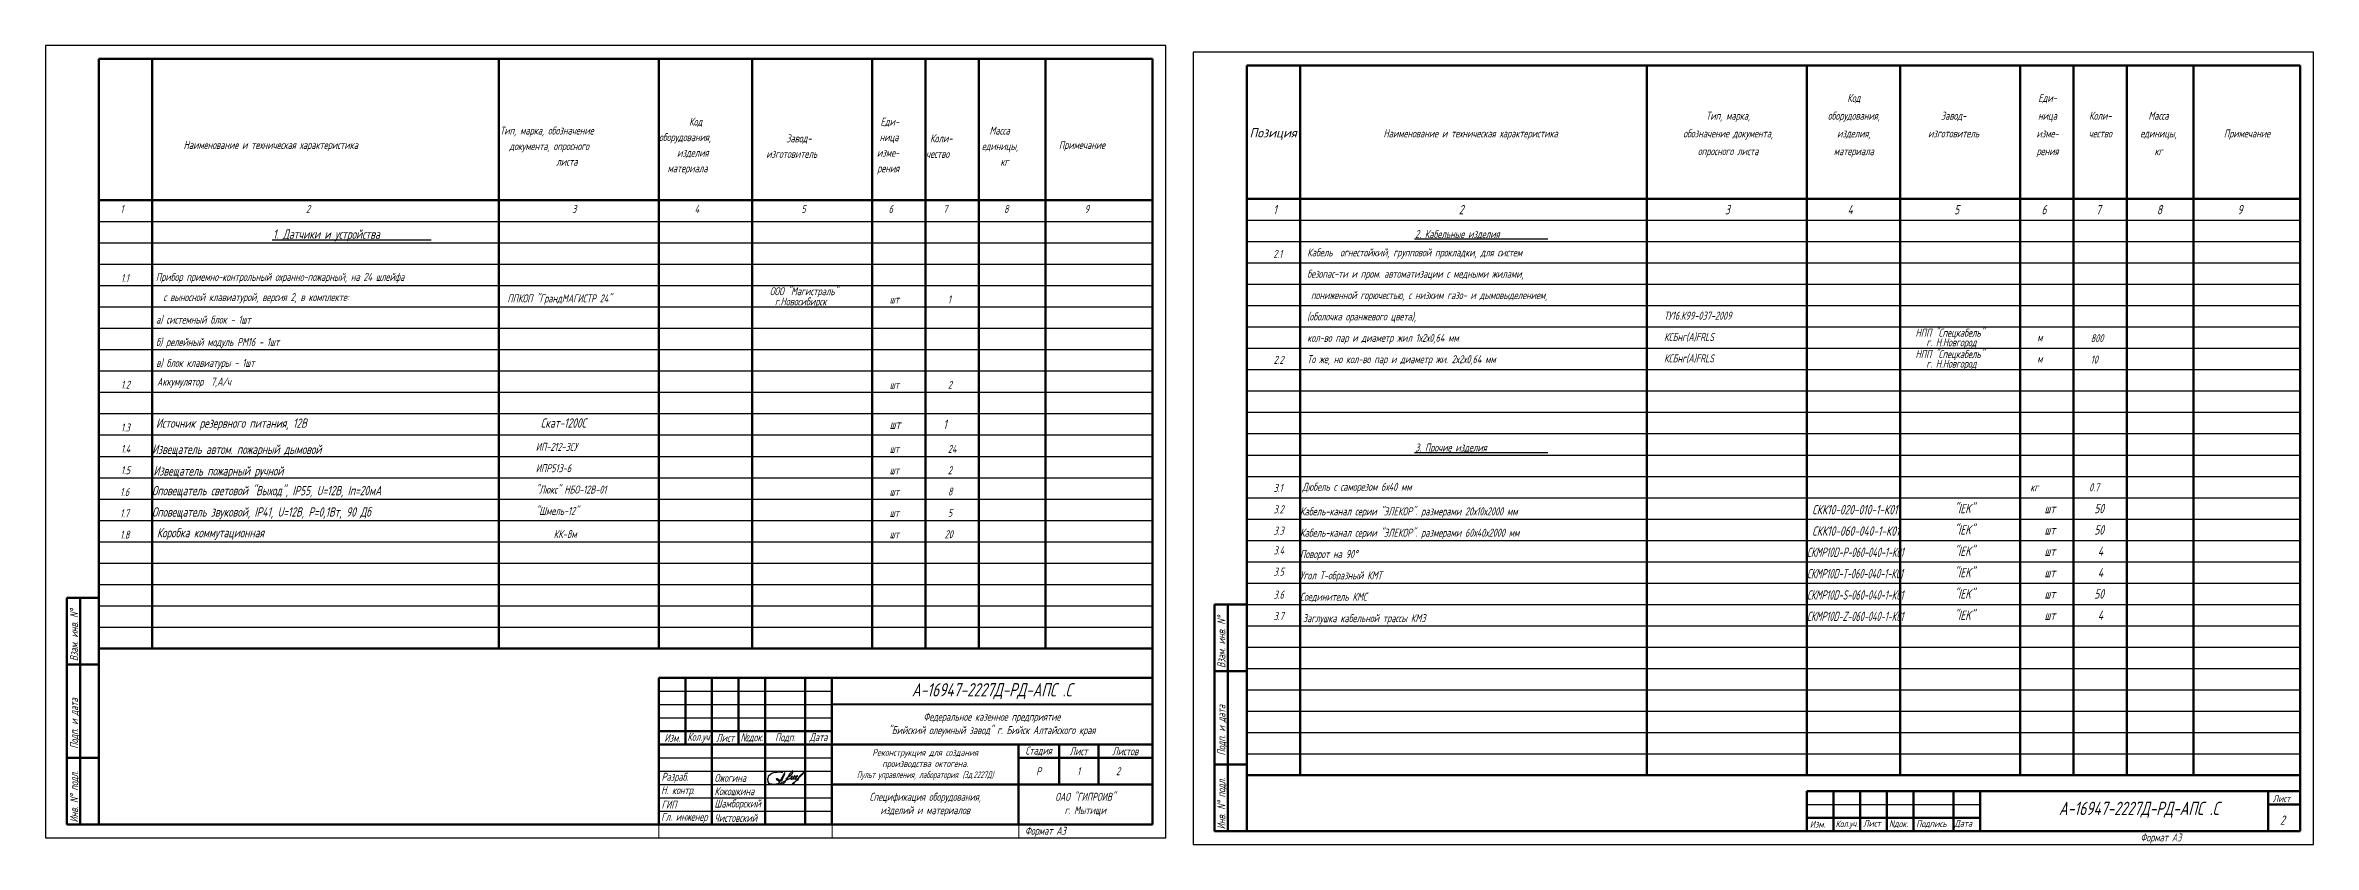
# Model space of a CAD drawing. Header units: millimetres. Extents: x 1866 to 7967, y 1263 to 3609.
# Drawn here: x 5665 to 6515, y 1265 to 1565 of the extents above; entities that cross this region are included whole.
import ezdxf
from ezdxf.enums import TextEntityAlignment as Align

# ---------------------------------------------------------------- set-up
doc = ezdxf.new("R2010")
doc.units = ezdxf.units.MM
doc.linetypes.add('GOST2.303 6', pattern=[12, 8, -1.5, 1, -1.5])
doc.layers.add('оси', color=1, linetype='GOST2.303 6')
doc.layers.add('Текст.', color=51, linetype='Continuous')
for name, color, linetype, lineweight in [('Рамка толстая', 7, 'Continuous', 60), ('Рамка тонкая', 5, 'Continuous', 25), ('Спецификация', 9, 'Continuous', 25), ('Текст', 2, 'Continuous', 20), ('Штампы', 252, 'Continuous', 25)]:
    doc.layers.add(name, color=color, linetype=linetype, lineweight=lineweight)
doc.styles.add('Simplex', font='simplex.shx', dxfattribs={"width": 0.7, "oblique": 15})

msp = doc.modelspace()

# ---------------------------------------------------------------- linework, layer by layer
at = {"lineweight": 60}
for p, q in [((6115.298, 1557.397), (6510.298, 1557.397)), ((6115.298, 1270.397), (6115.298, 1557.397)), ((6135.298, 1557.397), (6135.298, 1291.397)), ((6265.298, 1557.397), (6265.298, 1291.397)), ((6325.298, 1557.397), (6325.298, 1291.397)), ((6360.298, 1557.397), (6360.298, 1291.397)), ((6405.298, 1557.397), (6405.298, 1291.397)), ((6425.298, 1557.397), (6425.298, 1291.397)), ((6445.298, 1557.397), (6445.298, 1291.397)), ((6470.298, 1557.397), (6470.298, 1291.397)), ((6510.298, 1557.397), (6510.298, 1270.397)), ((6115.298, 1507.397), (6510.298, 1507.397)), ((6103.298, 1270.397), (6103.298, 1355.397)), ((6115.298, 1355.397), (6103.298, 1355.397)), ((6108.298, 1270.397), (6108.298, 1355.397)), ((6115.298, 1270.397), (6115.298, 1355.397)), ((6115.298, 1330.397), (6103.298, 1330.397)), ((6115.298, 1270.397), (6115.298, 1325.397)), ((5894.777, 1307.897), (5959.707, 1307.897)), ((6029.777, 1302.897), (6029.777, 1272.897)), ((6115.298, 1295.397), (6103.298, 1295.397)), ((6115.298, 1291.397), (6510.298, 1291.397)), ((6115.298, 1270.397), (6103.298, 1270.397)), ((6510.298, 1270.397), (6115.298, 1270.397)), ((6510.298, 1270.397), (6325.298, 1270.397))]:
    msp.add_line(p, q, dxfattribs=at)
at = {"lineweight": 30}
msp.add_line((6115.298, 1499.397), (6510.298, 1499.397), dxfattribs=at)
at = {"lineweight": -3}
for p, q in [((6115.298, 1491.397), (6510.298, 1491.397)), ((6115.298, 1483.397), (6510.298, 1483.397)), ((6115.298, 1475.397), (6510.298, 1475.397)), ((6115.298, 1467.397), (6510.298, 1467.397)), ((6115.298, 1459.397), (6510.298, 1459.397)), ((6115.298, 1451.397), (6510.298, 1451.397)), ((6115.298, 1443.397), (6510.298, 1443.397)), ((6115.298, 1435.397), (6510.298, 1435.397)), ((6115.298, 1427.397), (6510.298, 1427.397)), ((6115.298, 1419.397), (6510.298, 1419.397)), ((6115.298, 1411.397), (6510.298, 1411.397)), ((6115.298, 1403.397), (6510.298, 1403.397)), ((6115.298, 1395.397), (6510.298, 1395.397)), ((6115.298, 1387.397), (6510.298, 1387.397)), ((6115.298, 1379.397), (6510.298, 1379.397)), ((6115.298, 1371.397), (6510.298, 1371.397)), ((6115.298, 1363.397), (6510.298, 1363.397)), ((6115.298, 1355.397), (6510.298, 1355.397)), ((6115.298, 1347.397), (6510.298, 1347.397)), ((6115.298, 1339.397), (6510.298, 1339.397)), ((6115.298, 1331.397), (6510.298, 1331.397)), ((5894.777, 1317.897), (5960.263, 1317.897)), ((5894.777, 1312.897), (5959.777, 1312.897)), ((5895.215, 1287.897), (5960.09, 1287.897)), ((6325.298, 1280.397), (6390.298, 1280.397))]:
    msp.add_line(p, q, dxfattribs=at)
for p, q in [((6079.935, 1327.897), (6030.015, 1327.897)), ((6079.935, 1327.897), (6030.015, 1327.897)), ((6079.935, 1327.897), (6030.015, 1327.897)), ((6079.935, 1327.897), (6030.015, 1327.897)), ((5894.777, 1322.897), (5959.707, 1322.897)), ((6115.298, 1323.397), (6510.298, 1323.397)), ((6115.298, 1315.397), (6510.298, 1315.397)), ((6115.298, 1307.397), (6510.298, 1307.397)), ((5894.777, 1297.897), (5959.707, 1297.897)), ((5894.777, 1292.897), (5959.707, 1292.897)), ((6115.298, 1299.397), (6510.298, 1299.397)), ((5894.777, 1282.897), (5959.897, 1282.897)), ((5894.777, 1277.897), (5959.897, 1277.897)), ((5894.935, 1272.897), (5894.935, 1277.897)), ((5894.935, 1272.897), (5894.935, 1277.897)), ((5914.935, 1272.897), (5934.935, 1272.897)), ((5949.935, 1272.897), (5959.935, 1272.897)), ((5949.935, 1272.897), (5959.935, 1272.897)), ((6029.935, 1272.897), (6044.935, 1272.897)), ((6029.935, 1272.897), (6029.935, 1272.897))]:
    msp.add_line(p, q)
at = {"lineweight": 50}
for p, q in [((6510.298, 1285.397), (6325.298, 1285.397)), ((6325.298, 1285.397), (6325.298, 1270.397)), ((6335.298, 1270.397), (6335.298, 1285.397)), ((6345.298, 1270.397), (6345.298, 1285.397)), ((6355.298, 1270.397), (6355.298, 1285.397)), ((6365.298, 1270.397), (6365.298, 1285.397)), ((6380.298, 1270.397), (6380.298, 1285.397)), ((6390.298, 1270.397), (6390.298, 1285.397)), ((6498.298, 1270.397), (6498.298, 1285.397)), ((6510.298, 1270.397), (6510.298, 1285.397)), ((6498.298, 1280.397), (6510.298, 1280.397)), ((6325.298, 1275.397), (6390.298, 1275.397)), ((6325.298, 1270.397), (6510.298, 1270.397))]:
    msp.add_line(p, q, dxfattribs=at)
at = {"color": 1, "lineweight": -3}
msp.add_line((6095.298, 1265.397), (6515.298, 1265.397), dxfattribs=at)
at = {"layer": 'оси', "linetype": 'ByBlock'}
msp.add_lwpolyline([(6515.298, 1270.397), (6515.298, 1557.397), (6515.298, 1562.397), (6115.298, 1562.397), (6095.298, 1562.397), (6095.298, 1270.397), (6095.298, 1265.397), (6515.298, 1265.397), (6515.298, 1270.397)], dxfattribs=at)
at = {"layer": 'Рамка толстая'}
for p, q in [((5684.935, 1272.897), (5684.935, 1559.897)), ((5684.935, 1559.897), (6079.935, 1559.897)), ((6079.935, 1559.897), (6079.935, 1272.897)), ((5894.935, 1327.897), (6079.935, 1327.897)), ((5894.935, 1272.897), (5894.935, 1327.897)), ((5904.935, 1327.897), (5904.935, 1302.897)), ((5914.777, 1327.897), (5914.777, 1272.897)), ((5924.777, 1302.897), (5924.777, 1327.897)), ((5934.777, 1272.897), (5934.777, 1327.897)), ((5949.777, 1327.897), (5949.777, 1272.897)), ((5959.777, 1327.897), (5959.777, 1312.326)), ((5959.777, 1317.897), (6079.935, 1318.003)), ((5959.777, 1312.326), (5959.777, 1272.897)), ((5894.777, 1302.897), (6079.935, 1302.897)), ((6044.987, 1287.897), (6044.987, 1302.897)), ((6059.777, 1302.897), (6059.777, 1287.897)), ((6029.765, 1297.897), (6079.935, 1297.897)), ((5959.777, 1287.897), (6079.935, 1287.897)), ((5684.935, 1272.897), (6079.935, 1272.897)), ((6079.935, 1272.897), (5894.935, 1272.897)), ((6079.935, 1272.897), (6028.536, 1272.897))]:
    msp.add_line(p, q, dxfattribs=at)
at = {"layer": 'Рамка тонкая'}
for p, q in [((5664.935, 1564.897), (5664.935, 1267.897)), ((6084.935, 1564.897), (5664.935, 1564.897)), ((6084.935, 1267.897), (6084.935, 1564.897)), ((5664.935, 1267.897), (6084.935, 1267.897))]:
    msp.add_line(p, q, dxfattribs=at)
at = {"layer": 'Спецификация', "lineweight": 60}
for p, q in [((5684.935, 1559.897), (6079.935, 1559.897)), ((5684.935, 1559.897), (5684.935, 1338.897)), ((5704.935, 1559.897), (5704.935, 1338.897)), ((5834.935, 1559.897), (5834.935, 1338.897)), ((5894.935, 1559.897), (5894.935, 1338.897)), ((5929.935, 1559.897), (5929.935, 1338.897)), ((5974.935, 1559.897), (5974.935, 1338.897)), ((5994.935, 1559.897), (5994.935, 1338.897)), ((6014.935, 1559.897), (6014.935, 1338.897)), ((6039.935, 1559.897), (6039.935, 1338.897)), ((6079.935, 1559.897), (6079.935, 1338.897)), ((5684.935, 1506.897), (6079.935, 1506.897)), ((5684.935, 1338.897), (6079.935, 1338.897))]:
    msp.add_line(p, q, dxfattribs=at)
at = {"layer": 'Спецификация', "color": 5}
for p, q in [((5684.935, 1506.897), (6079.935, 1506.897)), ((5684.935, 1498.897), (6079.935, 1498.897)), ((5684.935, 1490.897), (6079.935, 1490.897)), ((5684.935, 1482.897), (6079.935, 1482.897)), ((5684.935, 1474.897), (6079.935, 1474.897)), ((5684.935, 1466.897), (6079.935, 1466.897)), ((5684.935, 1458.897), (6079.935, 1458.897)), ((5684.935, 1450.897), (6079.935, 1450.897)), ((5684.935, 1442.897), (6079.935, 1442.897)), ((5684.935, 1434.897), (6079.935, 1434.897)), ((5684.935, 1426.897), (6079.935, 1426.897)), ((5684.935, 1418.897), (6079.935, 1418.897)), ((5684.935, 1410.897), (6079.935, 1410.897)), ((5684.935, 1402.897), (6079.935, 1402.897)), ((5684.935, 1394.897), (6079.935, 1394.897)), ((5684.935, 1386.897), (6079.935, 1386.897)), ((5684.935, 1378.897), (6079.935, 1378.897)), ((5684.935, 1370.897), (6079.935, 1370.897)), ((5684.935, 1362.897), (6079.935, 1362.897)), ((5684.935, 1354.897), (6079.935, 1354.897)), ((5684.935, 1346.897), (6079.935, 1346.897))]:
    msp.add_line(p, q, dxfattribs=at)
at = {"layer": 'Спецификация', "color": 5, "lineweight": 30}
msp.add_line((5684.935, 1498.897), (6079.935, 1498.897), dxfattribs=at)
at = {"layer": 'Текст.'}
for p, q in [((5750.021, 1492.059), (5809.543, 1492.059)), ((6178.203, 1492.346), (6228.241, 1492.346)), ((6178.203, 1412.346), (6228.241, 1412.346))]:
    msp.add_line(p, q, dxfattribs=at)
at = {"layer": 'Текст.', "color": 255}
for p, q in [((5940.148, 1292.56), (5939.495, 1292.524)), ((5940.588, 1292.502), (5940.148, 1292.56)), ((5944.664, 1292.761), (5944.371, 1292.309)), ((5945.103, 1293.096), (5944.664, 1292.761)), ((5945.191, 1292.822), (5945.103, 1293.096)), ((5945.168, 1292.489), (5945.188, 1292.678)), ((5945.182, 1292.666), (5945.191, 1292.822)), ((5945.229, 1293.028), (5945.229, 1293.028)), ((5949.233, 1292.546), (5949.272, 1292.576)), ((5949.272, 1292.576), (5949.265, 1292.498)), ((5935.731, 1290.235), (5935.659, 1290.016)), ((5935.659, 1290.016), (5935.78, 1288.958)), ((5935.949, 1290.915), (5935.731, 1290.235)), ((5935.78, 1288.958), (5935.98, 1288.581)), ((5936.907, 1291.84), (5935.951, 1290.891)), ((5935.98, 1288.581), (5936.528, 1288.222)), ((5936.528, 1288.222), (5937.233, 1288.123)), ((5937.265, 1292.024), (5936.907, 1291.84)), ((5937.233, 1288.123), (5938.124, 1288.095)), ((5938.143, 1292.412), (5937.265, 1292.024)), ((5938.124, 1288.095), (5938.85, 1288.155)), ((5938.544, 1292.468), (5938.143, 1292.412)), ((5938.544, 1292.468), (5939.181, 1292.509)), ((5938.85, 1288.155), (5939.481, 1288.275)), ((5938.956, 1289.981), (5938.952, 1289.927)), ((5938.952, 1289.927), (5939.018, 1289.77)), ((5939.015, 1290.031), (5938.956, 1289.981)), ((5939.011, 1289.789), (5939.153, 1289.661)), ((5939.104, 1290.047), (5939.015, 1290.031)), ((5939.22, 1290.057), (5939.104, 1290.047)), ((5939.139, 1289.665), (5939.703, 1289.432)), ((5939.495, 1292.524), (5939.181, 1292.509)), ((5939.275, 1290.043), (5939.22, 1290.057)), ((5939.356, 1290.032), (5939.275, 1290.043)), ((5939.522, 1289.983), (5939.356, 1290.032)), ((5939.481, 1288.275), (5940.03, 1288.433)), ((5939.678, 1289.951), (5939.522, 1289.983)), ((5940.087, 1289.59), (5939.678, 1289.951)), ((5939.703, 1289.432), (5939.949, 1289.439)), ((5939.949, 1289.439), (5940.34, 1289.481)), ((5942.139, 1292.373), (5940.018, 1288.654)), ((5940.018, 1288.654), (5940.129, 1289.491)), ((5940.03, 1288.433), (5940.434, 1288.579)), ((5940.098, 1289.533), (5940.073, 1289.613)), ((5940.1, 1289.506), (5940.098, 1289.533)), ((5940.117, 1289.45), (5940.1, 1289.506)), ((5940.112, 1289.392), (5940.117, 1289.45)), ((5940.372, 1288.126), (5940.633, 1288.413)), ((5940.791, 1287.932), (5940.377, 1288.152)), ((5940.849, 1292.468), (5940.588, 1292.502)), ((5940.633, 1288.413), (5941.011, 1288.622)), ((5941.812, 1291.321), (5940.791, 1289.096)), ((5941.565, 1288.134), (5940.791, 1287.932)), ((5941.418, 1292.391), (5940.849, 1292.468)), ((5940.957, 1289.488), (5940.975, 1289.489)), ((5941.011, 1288.622), (5943.638, 1290.085)), ((5941.962, 1288.602), (5941.565, 1288.134)), ((5942.027, 1291.77), (5941.812, 1291.321)), ((5942.314, 1289.125), (5941.962, 1288.602)), ((5942.649, 1289.608), (5942.314, 1289.125)), ((5942.545, 1290.088), (5943.191, 1290.516)), ((5942.943, 1290.126), (5942.649, 1289.608)), ((5943.328, 1290.731), (5942.943, 1290.126)), ((5943.09, 1289.782), (5943.638, 1290.085)), ((5943.132, 1290.486), (5944.065, 1291.071)), ((5943.679, 1291.396), (5943.328, 1290.731)), ((5943.649, 1289.878), (5943.833, 1290.01)), ((5944.035, 1291.912), (5943.679, 1291.396)), ((5943.833, 1290.01), (5943.991, 1290.123)), ((5943.991, 1290.123), (5944.291, 1290.339)), ((5944.371, 1292.309), (5944.035, 1291.912)), ((5944.065, 1291.071), (5944.412, 1291.417)), ((5944.291, 1290.339), (5944.551, 1290.487)), ((5944.392, 1290.299), (5944.369, 1290.103)), ((5944.369, 1290.103), (5944.399, 1289.979)), ((5944.489, 1290.54), (5944.392, 1290.299)), ((5944.399, 1289.979), (5944.434, 1289.914)), ((5944.412, 1291.417), (5944.66, 1291.684)), ((5944.434, 1289.914), (5944.68, 1289.876)), ((5944.535, 1290.68), (5944.489, 1290.54)), ((5944.676, 1290.867), (5944.535, 1290.68)), ((5944.551, 1290.487), (5944.838, 1290.783)), ((5944.66, 1291.684), (5944.86, 1291.958)), ((5944.719, 1290.929), (5944.676, 1290.867)), ((5944.68, 1289.876), (5944.743, 1289.94)), ((5944.798, 1290.742), (5944.695, 1290.635)), ((5945.016, 1291.064), (5944.719, 1290.929)), ((5944.743, 1289.94), (5944.957, 1290.054)), ((5945.01, 1291.06), (5944.798, 1290.742)), ((5944.838, 1290.783), (5944.922, 1290.946)), ((5944.86, 1291.958), (5945.168, 1292.489)), ((5944.957, 1290.054), (5945.149, 1290.197)), ((5945.025, 1288.115), (5945.169, 1288.376)), ((5945.041, 1287.93), (5945.025, 1288.115)), ((5946.538, 1289.405), (5945.095, 1287.927)), ((5945.139, 1290.206), (5945.131, 1289.943)), ((5945.131, 1289.943), (5945.809, 1290.095)), ((5945.218, 1290.416), (5945.139, 1290.206)), ((5945.149, 1290.197), (5945.432, 1290.424)), ((5945.169, 1288.376), (5945.42, 1288.603)), ((5945.365, 1290.642), (5945.218, 1290.416)), ((5945.516, 1290.82), (5945.365, 1290.642)), ((5945.42, 1290.452), (5945.626, 1290.664)), ((5945.42, 1288.603), (5945.629, 1288.828)), ((5945.655, 1291.016), (5945.516, 1290.82)), ((5945.626, 1290.664), (5945.856, 1290.936)), ((5945.629, 1288.828), (5946.045, 1289.07)), ((5945.772, 1291.133), (5945.655, 1291.016)), ((5945.712, 1290.069), (5946.06, 1290.193)), ((5946.036, 1291.223), (5945.772, 1291.133)), ((5945.856, 1290.936), (5945.971, 1291.069)), ((5945.968, 1291.048), (5946.036, 1291.223)), ((5946.05, 1290.201), (5946.043, 1289.938)), ((5946.043, 1289.938), (5946.385, 1290.025)), ((5946.045, 1289.07), (5946.278, 1289.255)), ((5946.13, 1290.412), (5946.05, 1290.201)), ((5946.06, 1290.193), (5946.343, 1290.42)), ((5946.276, 1290.638), (5946.13, 1290.412)), ((5946.427, 1290.816), (5946.276, 1290.638)), ((5946.278, 1289.255), (5946.858, 1289.51)), ((5946.331, 1290.448), (5946.537, 1290.66)), ((5946.346, 1289.999), (5946.64, 1290.034)), ((5946.566, 1291.012), (5946.427, 1290.816)), ((5946.537, 1290.66), (5946.767, 1290.931)), ((5946.914, 1289.834), (5946.538, 1289.405)), ((5946.683, 1291.128), (5946.566, 1291.012)), ((5946.64, 1290.034), (5946.945, 1290.225)), ((5946.948, 1291.218), (5946.683, 1291.128)), ((5946.767, 1290.931), (5946.882, 1291.065)), ((5946.858, 1289.51), (5947.014, 1289.626)), ((5946.879, 1291.044), (5946.948, 1291.218)), ((5947.133, 1290.194), (5946.914, 1289.834)), ((5947.014, 1289.626), (5947.455, 1289.808)), ((5947.834, 1291.122), (5947.133, 1290.194)), ((5947.238, 1290.622), (5947.901, 1290.879)), ((5948.886, 1292.207), (5947.834, 1291.122)), ((5947.901, 1290.879), (5948.941, 1291.906)), ((5948.874, 1292.188), (5949.022, 1292.349)), ((5949.001, 1292.023), (5948.929, 1291.886)), ((5949.037, 1292.081), (5949.001, 1292.023)), ((5949.022, 1292.349), (5949.124, 1292.454)), ((5949.061, 1292.124), (5949.037, 1292.081)), ((5949.129, 1292.22), (5949.061, 1292.124)), ((5949.124, 1292.454), (5949.233, 1292.546)), ((5949.159, 1292.27), (5949.129, 1292.22)), ((5949.225, 1292.4), (5949.159, 1292.27)), ((5949.261, 1292.465), (5949.225, 1292.4)), ((5949.265, 1292.498), (5949.261, 1292.465))]:
    msp.add_line(p, q, dxfattribs=at)
at = {"layer": 'Штампы', "lineweight": 60}
for p, q in [((5672.935, 1272.897), (5672.935, 1357.897)), ((5672.935, 1357.897), (5684.935, 1357.897)), ((5677.935, 1272.897), (5677.935, 1357.897)), ((5684.935, 1272.897), (5684.935, 1357.897)), ((5672.935, 1332.897), (5684.935, 1332.897)), ((5672.935, 1297.897), (5684.935, 1297.897)), ((5672.935, 1272.897), (5684.935, 1272.897))]:
    msp.add_line(p, q, dxfattribs=at)
at = {"layer": 'Штампы', "color": 8, "lineweight": 0}
for p, q in [((5894.935, 1272.897), (5894.935, 1267.897)), ((5894.935, 1267.897), (6079.935, 1267.897)), ((5959.935, 1272.897), (5959.935, 1267.897)), ((6029.935, 1272.897), (6029.935, 1267.897))]:
    msp.add_line(p, q, dxfattribs=at)

# ---------------------------------------------------------------- texts
at = {"style": 'Simplex', "oblique": 15, "width": 0.7}
for s, p in [('Тип, марка,', (6295.769, 1537.047)), ('оборудования,', (6342.898, 1537.047)), ('Код', (6342.898, 1543.697)), ('Завод-', (6380.298, 1537.047)), ('ница', (6415.516, 1537.047)), ('Еди-', (6415.516, 1543.697)), ('Коли-', (6435.298, 1537.047)), ('Масса', (6457.133, 1537.047)), ('Наименование и техническая характеристика', (6199.244, 1530.397)), ('обозначение документа,', (6295.769, 1530.397)), ('изделия,', (6342.898, 1530.397)), ('изготовитель', (6380.298, 1530.397)), ('изме-', (6415.516, 1530.397)), ('чество', (6435.298, 1530.397)), ('единицы,', (6457.133, 1530.397)), ('Примечание', (6490.298, 1530.397)), ('опросного листа', (6295.769, 1523.747)), ('материала', (6342.898, 1523.747)), ('рения', (6415.516, 1523.747)), ('кг', (6457.133, 1523.747))]:
    msp.add_text(s, height=3, dxfattribs=at).set_placement(p, align=Align.CENTER)
at = {"style": 'Simplex', "oblique": 15, "width": 0.822902}
msp.add_text('Позиция', height=3.5, dxfattribs=at).set_placement((6116.385, 1530.397), (6134.078, 1530.397), align=Align.FIT)
at = {"style": 'Simplex', "oblique": 15, "width": 0.7}
for s, p in [('1', (6125.278, 1501.602)), ('2', (6194.838, 1501.602)), ('3', (6294.613, 1501.602)), ('4', (6340.567, 1501.602)), ('5', (6380.54, 1501.602)), ('6', (6413.274, 1501.602)), ('7', (6433.733, 1501.602)), ('8', (6456.526, 1501.602)), ('9', (6486.742, 1501.602)), ('2', (6502.731, 1272.825))]:
    msp.add_text(s, height=3.5, dxfattribs=at).set_placement(p)
at = {"lineweight": -3, "style": 'Simplex', "oblique": 15, "width": 0.7}
for s, p in [('Лист', (6500.004, 1281.401)), ('Изм.', (6326.437, 1271.777)), ('Лист', (6346.456, 1272.141)), ('Nдок.', (6356.102, 1271.959)), ('Подпись', (6366.293, 1271.959)), ('Дата', (6380.671, 1272.141))]:
    msp.add_text(s, height=2.5, dxfattribs=at).set_placement(p)
at = {"lineweight": -3, "style": 'Simplex', "oblique": 15, "width": 0.696257}
msp.add_text('Кол.уч.', height=2.5, dxfattribs=at).set_placement((6336.082, 1271.959), (6344.454, 1271.959), align=Align.FIT)
at = {"layer": 'Текст', "style": 'Simplex', "oblique": 15, "width": 0.7}
for s, p in [('Тип, марка, обозначение', (5835.383, 1531.48)), ('оборудования,', (5894.961, 1529.001)), ('Код', (5906.257, 1534.835)), ('Завод-', (5942.683, 1528.564)), ('ница', (5977.68, 1529.001)), ('Еди-', (5977.995, 1534.835)), ('Коли-', (5996.587, 1528.564)), ('Масса', (6018.867, 1531.48)), ('Наименование и техническая характеристика', (5716.742, 1526.085)), ('документа, опросного', (5838.867, 1525.647)), ('изделия', (5901.766, 1523.168)), ('изготовитель', (5935.169, 1522.73)), ('изме-', (5976.682, 1523.168)), ('чество', (5995.088, 1522.73)), ('единицы,', (6015.997, 1525.647)), ('Примечание', (6044.892, 1526.085)), ('листа', (5856.455, 1519.814)), ('материала', (5898.18, 1517.335)), ('рения', (5976.77, 1517.335)), ('кг', (6022.964, 1519.814)), ('1', (5693.063, 1502.102)), ('2', (5762.623, 1502.102)), ('3', (5862.398, 1502.102)), ('4', (5908.352, 1502.102)), ('5', (5948.325, 1502.102)), ('6', (5981.059, 1502.102)), ('7', (6001.518, 1502.102)), ('8', (6024.311, 1502.102)), ('9', (6054.527, 1502.102)), ('Формат А3', (6450.38, 1266.585))]:
    msp.add_text(s, height=3, dxfattribs=at).set_placement(p)
for s, p in [('Взам. инв. N%%D', (5677.185, 1334.148)), ('Взам. инв. N%%D', (6107.291, 1331.6)), ('Подп. и дата', (5677.185, 1301.331)), ('Подп. и дата', (6107.291, 1298.784)), ('Инв. N%%D подл.', (5677.185, 1273.672)), ('Инв. N%%D подл.', (6107.291, 1271.124))]:
    msp.add_text(s, height=3, rotation=90, dxfattribs=at).set_placement(p)
at = {"layer": 'Текст', "char_height": 5, "attachment_point": 5, "style": 'Simplex'}
for insert, width in [((6019.777, 1322.897), 223.05574), ((6449.812, 1278.446), 120)]:
    msp.add_mtext('А-16947-2227Д-РД-АПС .С', dxfattribs=dict(at, insert=insert, width=width))
at = {"layer": 'Текст', "lineweight": 20, "style": 'Simplex'}
for s, insert, char_height, width, attachment_point in [('Федеральное казенное предприятие\\P"Бийский олеумный завод" г. Бийск Алтайского края', (6019.777, 1310.397), 3, 120, 5), ('Изм.', (5899.935, 1305.397), 3, 10, 5), ('Кол.уч', (5909.777, 1305.397), 3, 10, 5), ('Лист', (5919.777, 1305.397), 3, 10, 5), ('{\\fArial|b0|i0|c204|p34;\\W0.7;№\\Fsimplex|c204;док.}', (5929.777, 1305.397), 3, 10, 5), ('Подп.', (5942.277, 1305.397), 3, 15, 5), ('{\\W0.7;Дата}', (5954.777, 1305.397), 3, 10, 5), ('Реконструкция для создания \\Pпроизводства октогена.\\P{\\W0.6;Пульт управления, лаборатория. (Зд.2227Д)}', (5994.777, 1295.397), 2.5, 70, 5), ('{\\W0.7;Стадия}', (6037.277, 1300.397), 3, 15, 5), ('Лист', (6052.277, 1300.397), 3, 15, 5), ('Листов', (6069.777, 1300.397), 3, 20, 5), ('Р', (6037.277, 1292.897), 3, 15, 5), ('1', (6052.277, 1292.897), 3, 15, 5), ('2', (6067.067, 1292.897), 3, 15, 5), ('Н. контр.', (5895.777, 1285.397), 3, 19, 4), ('Разраб.', (5895.935, 1290.397), 3, 18, 4), ('Кокошкина', (5915.777, 1285.397), 3, 18, 4), ('Ожогина', (5915.777, 1290.397), 3, 18, 4), ('Спецификация оборудования,\\Pизделий и материалов', (5994.777, 1280.397), 3, 70, 5), ('{\\C2;ОАО "ГИПРОИВ"\\Pг. Мытищи}', (6054.777, 1280.397), 3, 50, 5), ('{\\W0.6;Гл. инженер}', (5895.777, 1275.397), 3, 18, 4), ('ГИП', (5895.935, 1280.397), 3, 18, 4), ('{\\W0.6;Шамборский}', (5915.777, 1280.397), 3, 18, 4), ('Чистовский', (5915.777, 1275.397), 3, 18, 4)]:
    msp.add_mtext(s, dxfattribs=dict(at, insert=insert, char_height=char_height, width=width, attachment_point=attachment_point))
at = {"layer": 'Текст.', "style": 'Simplex', "oblique": 15, "width": 0.7}
for s, height, p in [('1. Датчики и устройства', 3.5, (5750.269, 1492.41)), ('2.1', 3, (6125.278, 1485.235)), ('Кабель  огнестойкий, групповой прокладки, для систем ', 3, (6137.98, 1485.802)), ('2. Кабельные изделия', 3, (6178.451, 1492.696)), ('безопас-ти и пром. автоматизации с медными жилами, ', 3, (6137.98, 1477.802)), (' пониженной горючестью, с низким газо- и дымовыделением, ', 3, (6137.98, 1469.802)), ('(оболочка оранжевого цвета),', 3, (6137.98, 1461.802)), ('ТУ16.К99-037-2009', 3, (6271.762, 1462.113)), ('кол-во пар и диаметр жил 1х2х0,64 мм', 3, (6137.98, 1453.802)), ('КСБнг(А)FRLS', 3, (6271.762, 1454.113)), ('НПП "Спецкабель"', 3, (6366.028, 1455.737)), ('г. Н.Новгород', 3, (6370.084, 1452.121)), ('м', 3, (6411.654, 1453.967)), ('800', 3, (6431.718, 1453.668)), ('2.2', 3, (6125.389, 1445.557)), ('То же, но кол-во пар и диаметр жи. 2х2х0,64 мм', 3, (6137.98, 1445.802)), ('КСБнг(А)FRLS', 3, (6271.762, 1446.113)), ('НПП "Спецкабель"', 3, (6366.028, 1447.737)), ('м', 3, (6411.654, 1445.967)), ('10', 3, (6431.718, 1445.668)), ('Аккумулятор  7,А/ч', 3, (5706.813, 1437.401)), ('Источник резервного питания, 12В', 3.5, (5706.416, 1421.584)), ('Скат-1200С', 3.5, (5850.633, 1421.639)), ('шт', 3.5, (5981.457, 1421.147)), ('1', 3.5, (6001.547, 1421.147)), ('Извещатель автом. пожарный дымовой', 3.5, (5704.935, 1411.782)), ('ИП-212-3СУ', 3, (5848.769, 1412.947)), ('3. Прочие изделия', 3, (6178.451, 1412.696)), ('Извещатель пожарный ручной', 3.5, (5705.444, 1403.692)), ('ИПР513-6', 3, (5848.769, 1404.947)), ('Оповещатель световой "Выход", IP55, U=12В, Iп=20мА ', 3.5, (5704.935, 1396.303)), ('"Люкс" НБО-12В-01', 3, (5848.769, 1396.947)), ('3.1', 3, (6125.389, 1397.557)), ('Оповещатель звуковой, IP41, U=12В, Р=0,1Вт, 90 Дб', 3.5, (5704.935, 1388.303)), ('"Шмель-12" ', 3, (5848.769, 1388.947)), ('3.2', 3, (6125.389, 1389.557)), ('Коробка коммутационная', 3.5, (5706.741, 1380.537)), ('КК-8м', 3, (5855.49, 1380.26)), ('3.3', 3, (6125.389, 1381.557)), ('3.4', 3, (6125.389, 1374.189)), ('3.5', 3, (6125.389, 1366.189)), ('3.6', 3, (6125.389, 1357.563)), ('3.7', 3, (6125.389, 1349.563))]:
    msp.add_text(s, height=height, dxfattribs=at).set_placement(p)
at = {"layer": 'Текст.', "color": 2, "style": 'Simplex', "oblique": 15, "width": 0.7}
for s, p in [('Прибор приемно-контрольный охранно-пожарный, на 24 шлейфа', (5706.363, 1476.636)), ('1.1', (5693.263, 1476.198)), (' с выносной клавиатурой, версия 2, в комплекте: ', (5707.723, 1469.063)), (' ППКОП "ГрандМАГИСТР 24" ', (5836.716, 1468.584)), ('ООО "Магистраль"', (5936.512, 1471.283)), ('1', (6003.263, 1468.198)), ('а) системный блок - 1шт', (5706.416, 1460.636)), ('г.Новосибирск', (5938.41, 1467.426)), ('шт', (5981.457, 1468.198)), ('б) релейный модуль РМ16 - 1шт', (5706.416, 1452.233)), ('в) блок клавиатуры - 1шт', (5706.481, 1444.412)), ('г. Н.Новгород', (6370.084, 1444.121)), ('1.2', (5693.263, 1436.198)), ('шт', (5981.457, 1436.198)), ('2', (6003.263, 1436.198)), ('1.3', (5693.263, 1420.198)), ('1.4', (5693.263, 1412.198)), ('шт', (5981.457, 1412.198)), ('24', (6003.263, 1412.198)), ('1.5', (5693.263, 1404.198)), ('шт', (5981.457, 1404.198)), ('2', (6003.263, 1404.198)), ('1.6', (5692.936, 1396.043)), ('шт', (5981.457, 1396.198)), ('8', (6003.263, 1396.198)), ('1.7', (5692.936, 1388.043)), ('шт', (5981.457, 1388.198)), ('5', (6003.263, 1388.198)), ('1.8', (5692.936, 1380.043)), ('шт', (5981.457, 1380.198)), ('20', (6002.06, 1380.198))]:
    msp.add_text(s, height=3, dxfattribs=at).set_placement(p)
at = {"layer": 'Текст.', "ltscale": 100, "style": 'Simplex', "oblique": 15, "width": 0.7}
for s, p in [('Дюбель с саморезом 6х40 мм', (6136.17, 1397.989)), ('кг', (6409.062, 1397.817)), ('0.7', (6431.128, 1397.799))]:
    msp.add_text(s, height=3, dxfattribs=at).set_placement(p)
at = {"layer": 'Текст.', "attachment_point": 1, "style": 'Simplex'}
for s, width, heights, insert, char_height in [('Кабель-канал серии "ЭЛЕКОР". размерами 20х10х2000 мм', 129, [0], (6135.298, 1391.778), 3), ('\\pi2.0187;СКК10-020-010-1-К01', 35, [3.501], (6325.298, 1392.652), 3.5), ('\\pi18.24669;"IEK"', 45, [0], (6362.312, 1393.086), 3.5), ('\\pi7.0965;шт', 20, [0], (6407.312, 1393.086), 3.5), ('\\pi7.78472;50', 20, [0], (6425.298, 1393.086), 3.5), ('Кабель-канал серии "ЭЛЕКОР". размерами 60х40х2000 мм', 129, [0], (6135.298, 1383.778), 3), ('\\pi2.0187;СКК10-060-040-1-К01', 35, [3.501], (6325.298, 1384.652), 3.5), ('\\pi18.24669;"IEK"', 45, [0], (6362.312, 1385.086), 3.5), ('\\pi18.24669;"IEK"', 45, [0], (6362.312, 1377.091), 3.5), ('\\pi7.0965;шт', 20, [0], (6407.312, 1385.086), 3.5), ('\\pi7.78472;50', 20, [0], (6425.298, 1385.086), 3.5), ('Поворот на 90%%D', 129, [0], (6135.298, 1375.784), 3), ('\\pi-1.48131,l3.5,t0;{\\W0.6;СКМР10D-Р-060-040-1-К01}', 35, [3.501], (6323.312, 1376.697), 3.5), ('\\pi18.24669;"IEK"', 45, [0], (6362.312, 1369.091), 3.5), ('\\pi7.0965;шт', 20, [0], (6407.312, 1377.091), 3.5), ('\\pi9.10406;4', 20, [0], (6425.298, 1377.091), 3.5), ('\\pi9.10406;4', 20, [0], (6425.298, 1369.091), 3.5), ('Угол Т-образный КМТ', 129, [0], (6135.298, 1367.784), 3), ('\\pi-1.48131,l3.5,t0;{\\W0.6;СКМР10D-Т-060-040-1-К01}', 35, [3.501], (6323.312, 1368.697), 3.5), ('\\pi-1.48131,l3.5,t0;{\\W0.6;СКМР10D-S-060-040-1-К01}', 35, [3.501], (6323.312, 1360.697), 3.5), ('\\pi18.24669;"IEK"', 45, [0], (6362.312, 1361.091), 3.5), ('\\pi7.0965;шт', 20, [0], (6407.312, 1369.091), 3.5), ('\\pi7.78472;50', 20, [0], (6425.298, 1361.091), 3.5), ('Соединитель КМС', 129, [0], (6135.298, 1359.784), 3), ('\\pi-1.48131,l3.5,t0;{\\W0.6;СКМР10D-Z-060-040-1-К01}', 35, [3.501], (6323.312, 1352.697), 3.5), ('\\pi18.24669;"IEK"', 45, [0], (6362.312, 1353.091), 3.5), ('\\pi7.0965;шт', 20, [0], (6407.312, 1361.091), 3.5), ('\\pi9.10406;4', 20, [0], (6425.298, 1353.091), 3.5), ('Заглушка кабельной трассы КМЗ', 129, [0], (6136.352, 1351.749), 3), ('\\pi7.0965;шт', 20, [0], (6407.312, 1353.091), 3.5)]:
    msp.add_mtext_dynamic_manual_height_columns(s, width=width, gutter_width=12.5, heights=heights, dxfattribs=dict(at, insert=insert, char_height=char_height))
at = {"layer": 'Штампы', "color": 2, "style": 'Simplex', "oblique": 15, "width": 0.7}
msp.add_text('Формат А3', height=3, dxfattribs=at).set_placement((6032.176, 1269.085))

doc.saveas('drawing.dxf')
